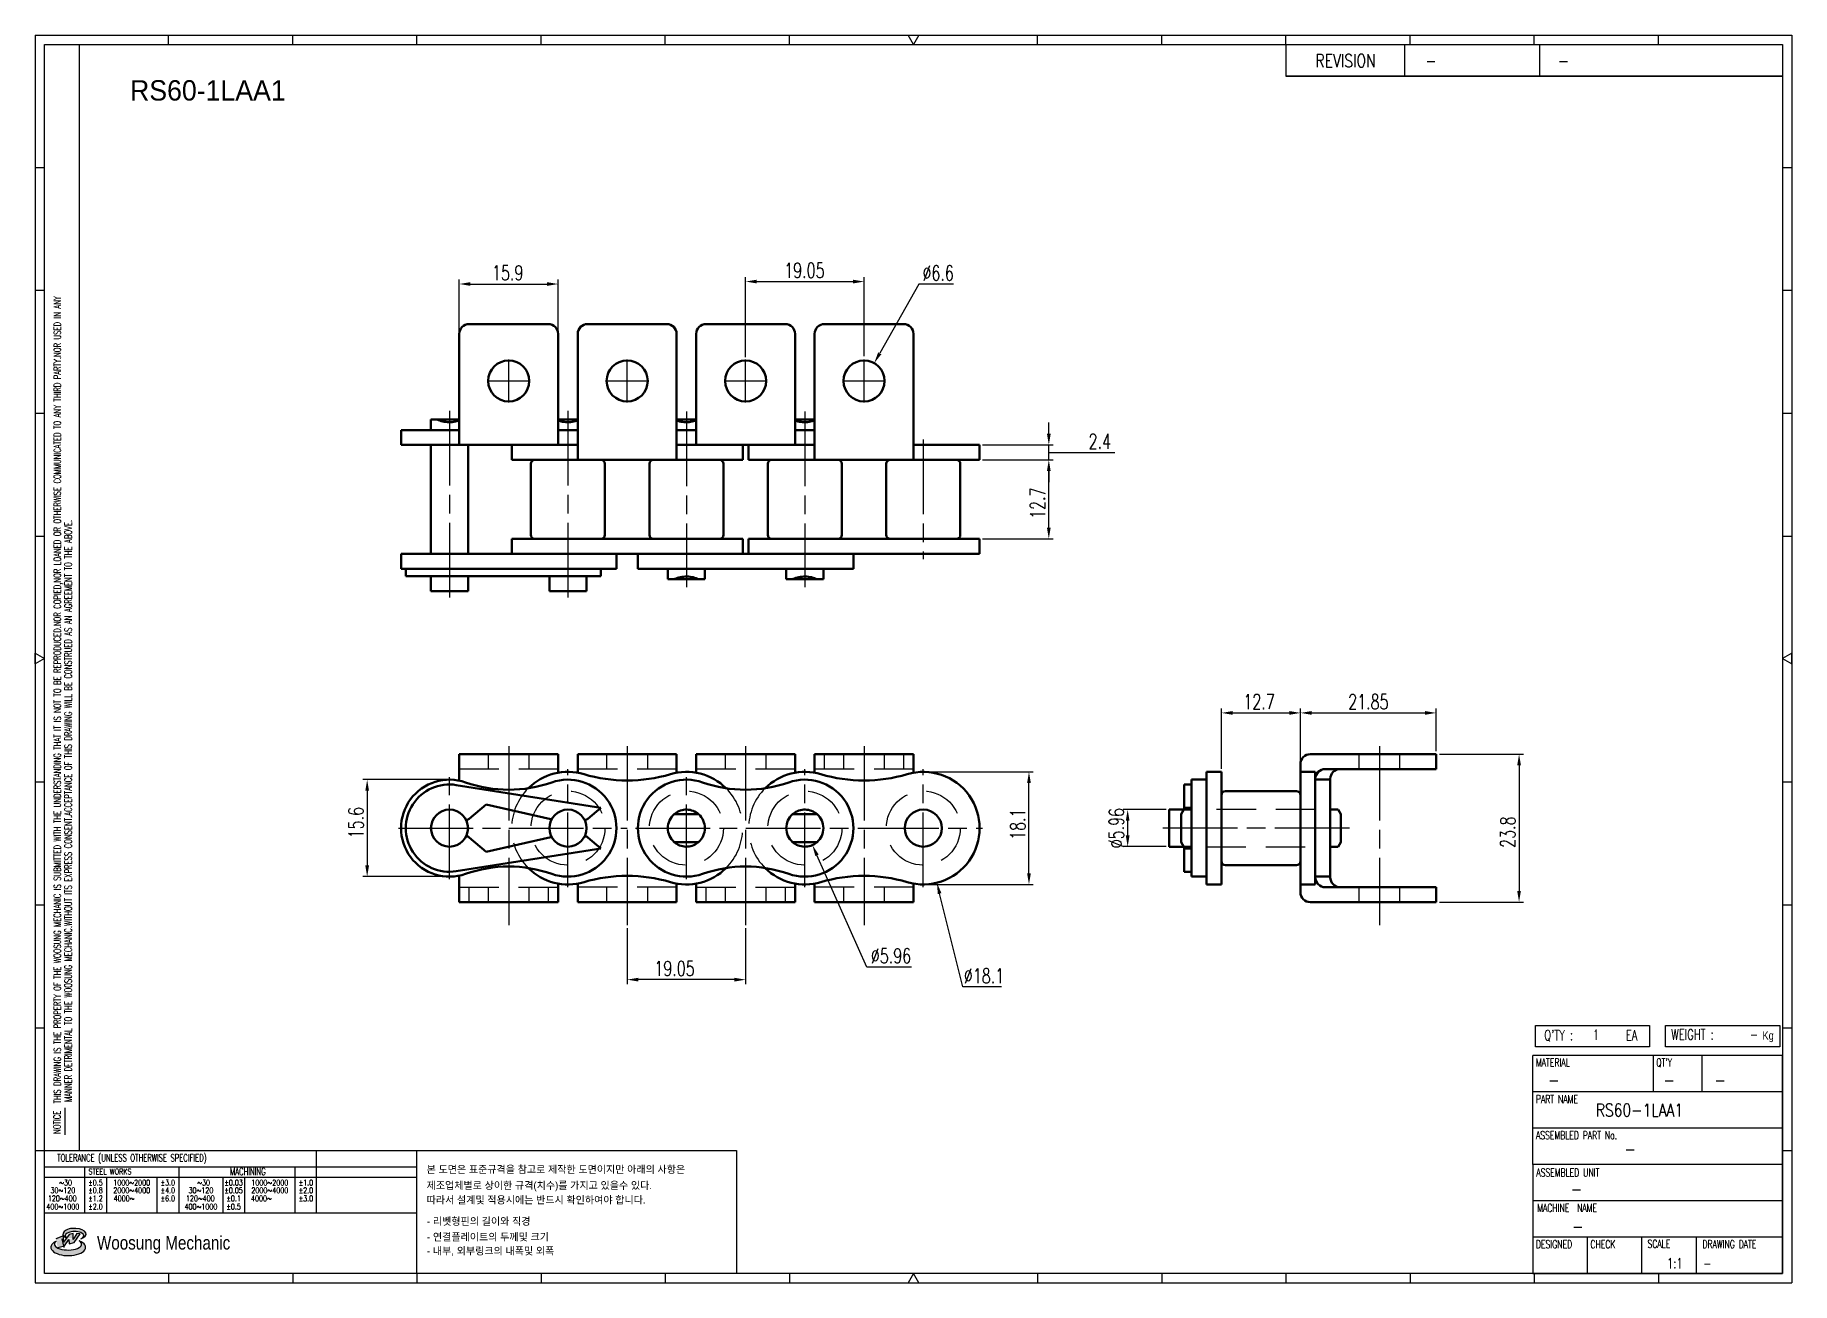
# Model space of a CAD drawing. Header units: millimetres. Extents: x 1499 to 1782, y 1925 to 2125.
import ezdxf
from ezdxf.enums import TextEntityAlignment as Align

# ---------------------------------------------------------------- set-up
doc = ezdxf.new("R2010")
doc.units = ezdxf.units.MM
doc.linetypes.add('AM_ISO08W050', pattern=[18, 12, -1.5, 3, -1.5])
doc.linetypes.add('HIDDEN', pattern=[9.525, 6.35, -3.175])
doc.layers.add('AM_0', color=7, linetype='Continuous', lineweight=50)
doc.layers.add('CL1', color=4, linetype='AM_ISO08W050', lineweight=25)
for name, color, linetype in [('HID-02', 1, 'HIDDEN'), ('S-DIM', 7, 'Continuous'), ('TITLE', 7, 'Continuous'), ('도면레이아웃', 7, 'Continuous')]:
    doc.layers.add(name, color=color, linetype=linetype)
doc.styles.add('HAN', font='ROMANS.shx', dxfattribs={"width": 0.7, "bigfont": 'whgtxt.shx'})
doc.styles.add('HKD_ST2', font='romans.shx', dxfattribs={"width": 0.7, "height": 4, "bigfont": '@extfont2.shx'})
doc.styles.add('HSG', font='SIMPLEX.shx', dxfattribs={"width": 0.7, "bigfont": 'HSG.shx'})
doc.styles.add('MtXpl_', font='Gulim.ttf')
doc.styles.add('SLDTEXTSTYLE4', font='arial.ttf', dxfattribs={"width": 0.8})
doc.styles.get("Standard").update_dxf_attribs({"font": 'arial.ttf'})
doc.dimstyles.new('APP1.0', dxfattribs={"dimtxt": 2.4, "dimasz": 1.8, "dimexe": 0.7, "dimexo": 0.5, "dimgap": 0.6, "dimtad": 1, "dimtoh": 1, "dimrnd": 0.01, "dimzin": 9, "dimdsep": 46, "dimtxsty": 'HSG', "dimcen": 0, "dimclrd": 1, "dimclre": 1, "dimclrt": 256, "dimazin": 2, "dimtp": 1, "dimtm": 1, "dimtfac": 0.5, "dimtofl": 0, "dimtmove": 0, "dimatfit": 3, "dimfxl": 0, "dimtvp": 1, "dimtolj": 2, "dimlwd": -1, "dimlwe": -1, "dimarcsym": 0})

# ---------------------------------------------------------------- blocks, each defined once
blk = doc.blocks.new('REFGZDFG')
at = {"layer": '도면레이아웃'}
h = blk.add_hatch(color=10, dxfattribs=at)
h.paths.add_polyline_path([(-2.958, 54.547), (-2.947, 54.321), (-2.705, 54.394), (-2.41, 54.81), (-2.567, 54.836), (-2.76, 54.536), (-2.746, 54.828), (-2.954, 54.792), (-3.228, 54.401), (-3.224, 54.712), (-3.603, 54.58), (-3.509, 54.142), (-3.18, 54.233)])
edge = h.paths.add_edge_path()
edge.add_ellipse((-2.688, 54.809), major_axis=(-0.568, 0), ratio=0.487785, start_angle=122.36065, end_angle=403.39574)
edge.add_line((-3.1, 54.619), (-3.092, 54.637))
edge.add_ellipse((-2.685, 54.726), major_axis=(-0.454, 0), ratio=0.444396, start_angle=131.58977, end_angle=386.19408, ccw=False)
edge = h.paths.add_edge_path()
edge.add_ellipse((-2.992, 54.158), major_axis=(-0.851, 0), ratio=0.480113, start_angle=314.67633, end_angle=590.85213)
edge.add_ellipse((-3.004, 54.312), major_axis=(-0.666, 0), ratio=0.43311, start_angle=331.7024, end_angle=574.42495, ccw=False)
at = {"color": 140}
for p, q in [((-4.614, 113.51), (81.404, 113.51)), ((-4.614, 113.51), (-4.614, 52.416)), ((56.632, 113.054), (56.632, 111.501)), ((62.43, 113.054), (62.43, 111.501)), ((69.046, 113.054), (69.046, 111.501)), ((81.404, 113.51), (81.404, 52.416)), ((80.948, 111.501), (56.632, 111.501)), ((56.632, 111.501), (80.948, 111.501)), ((80.948, 111.501), (80.948, 100.888)), ((68.846, 63.974), (68.846, 65.02)), ((68.846, 65.02), (74.432, 65.02)), ((74.432, 65.02), (74.432, 63.974)), ((75.222, 63.974), (75.222, 65.02)), ((75.222, 65.02), (80.808, 65.02)), ((80.808, 65.02), (80.808, 63.974)), ((74.432, 63.974), (68.846, 63.974)), ((80.808, 63.974), (75.222, 63.974)), ((68.724, 58.21), (68.724, 63.547)), ((80.948, 63.547), (68.724, 63.547)), ((74.618, 63.547), (74.618, 61.768)), ((76.99, 63.547), (76.99, 61.768)), ((80.948, 58.21), (80.948, 63.547)), ((80.948, 61.768), (68.724, 61.768)), ((80.948, 59.989), (68.724, 59.989)), ((68.724, 58.21), (68.724, 52.872)), ((80.948, 58.21), (68.724, 58.21)), ((80.948, 52.872), (80.948, 58.21)), ((80.948, 56.43), (68.724, 56.43)), ((80.948, 54.651), (68.724, 54.651)), ((71.393, 52.872), (71.393, 54.651)), ((74.062, 52.872), (74.062, 54.651)), ((76.731, 52.872), (76.731, 54.651)), ((68.724, 52.872), (80.948, 52.872)), ((-4.614, 52.416), (81.404, 52.416))]:
    blk.add_line(p, q, dxfattribs=at)
at = {"color": 2}
for p, q in [((-2.45, 58.89), (-2.45, 113.054)), ((-4.158, 58.89), (14.079, 58.89)), ((9.14, 58.89), (9.14, 55.84)), ((14.079, 52.872), (14.079, 58.89)), ((-4.158, 58.099), (14.079, 58.099)), ((-2.192, 58.099), (-2.192, 55.84)), ((2.422, 58.113), (2.422, 55.84)), ((8.11, 58.099), (8.11, 55.84)), ((-4.158, 57.59), (14.079, 57.59)), ((-1.119, 57.59), (-1.119, 55.84)), ((1.349, 57.59), (1.349, 55.84)), ((4.569, 57.59), (4.569, 55.84)), ((5.642, 57.604), (5.642, 55.84)), ((-4.158, 55.84), (14.079, 55.84))]:
    blk.add_line(p, q, dxfattribs=at)
for p, q in [((14.079, 113.054), (14.079, 113.51)), ((20.158, 113.054), (20.158, 113.51)), ((26.237, 113.054), (26.237, 113.51)), ((32.316, 113.054), (32.316, 113.51)), ((44.474, 113.054), (44.474, 113.51)), ((50.553, 113.054), (50.553, 113.51)), ((56.632, 113.054), (56.632, 113.51)), ((62.711, 113.054), (62.711, 113.51)), ((68.79, 113.054), (68.79, 113.51)), ((74.869, 113.054), (74.869, 113.51)), ((-4.614, 107.036), (-4.158, 107.036)), ((80.948, 107.036), (81.404, 107.036)), ((-4.614, 101.018), (-4.158, 101.018)), ((80.948, 101.018), (81.404, 101.018)), ((-4.614, 95), (-4.158, 95)), ((80.948, 95), (81.404, 95)), ((-4.614, 88.981), (-4.158, 88.981)), ((80.948, 88.981), (81.404, 88.981)), ((-4.614, 76.945), (-4.158, 76.945)), ((80.948, 76.945), (81.404, 76.945)), ((-4.614, 70.927), (-4.158, 70.927)), ((80.948, 70.927), (81.404, 70.927)), ((-4.614, 64.908), (-4.158, 64.908)), ((80.948, 64.908), (81.404, 64.908)), ((-3.136, 59.666), (-3.136, 60.983)), ((-4.614, 58.89), (-4.158, 58.89)), ((80.948, 58.89), (81.404, 58.89)), ((1.921, 52.872), (1.921, 52.416)), ((8, 52.872), (8, 52.416)), ((14.079, 52.872), (14.079, 52.416)), ((20.158, 52.872), (20.158, 52.416)), ((26.237, 52.872), (26.237, 52.416)), ((32.316, 52.872), (32.316, 52.416)), ((62.711, 52.872), (62.711, 52.416)), ((68.79, 52.872), (68.79, 52.416)), ((74.869, 52.872), (74.869, 52.416))]:
    blk.add_line(p, q)
at = {"color": 140}
for points in [[(-4.158, 113.054), (80.948, 113.054), (80.948, 52.872), (-4.158, 52.872)], [(14.079, 58.89), (29.726, 58.89), (29.726, 52.872), (14.079, 52.872)]]:
    blk.add_lwpolyline(points, close=True, dxfattribs=at)
for points in [[(38.395, 113.054), (38.132, 113.51), (38.658, 113.51)], [(-4.158, 82.989), (-4.614, 82.726), (-4.614, 83.252)], [(80.948, 82.989), (81.404, 82.726), (81.404, 83.252)], [(38.395, 52.872), (38.132, 52.416), (38.658, 52.416)]]:
    blk.add_lwpolyline(points, close=True)
at = {"layer": '도면레이아웃'}
for p, q in [((-3.224, 54.712), (-3.603, 54.58)), ((-3.509, 54.142), (-3.18, 54.233)), ((-3.3, 54.58), (-3.207, 54.142)), ((-3.3, 54.58), (-3.3, 54.58)), ((-2.954, 54.792), (-3.228, 54.401)), ((-3.228, 54.401), (-3.224, 54.712)), ((-3.18, 54.233), (-2.958, 54.547)), ((-3.092, 54.637), (-3.1, 54.619)), ((-2.958, 54.547), (-2.947, 54.321)), ((-2.746, 54.828), (-2.954, 54.792)), ((-2.947, 54.321), (-2.705, 54.394)), ((-2.567, 54.836), (-2.76, 54.536)), ((-2.76, 54.536), (-2.746, 54.828)), ((-2.705, 54.394), (-2.41, 54.81)), ((-2.41, 54.81), (-2.567, 54.836))]:
    blk.add_line(p, q, dxfattribs=at)
for centre, major_axis, ratio, start_param, end_param in [((-2.688, 54.809), (-0.568, 0), 0.487785, 2.135596, 7.040584), ((-2.992, 54.158), (-0.851, 0), 0.480113, 5.492138, 10.312315), ((-3.004, 54.312), (-0.666, 0), 0.43311, 5.789299, 10.025607), ((-2.685, 54.726), (-0.454, 0), 0.444396, 2.296675, 6.740358)]:
    blk.add_ellipse(centre, major_axis=major_axis, ratio=ratio, start_param=start_param, end_param=end_param, dxfattribs=at)
for s, height, style, width, p in [('REVISION', 0.6231, 'HAN', 0.8, (58.077, 111.949)), ('-', 0.623, 'HAN', 0.8, (63.455, 111.949)), ('-', 0.623, 'HAN', 0.8, (69.94, 111.949)), ("Q'TY : ", 0.5094, 'HKD_ST2', 0.7, (69.284, 64.287)), ('1', 0.509, 'HKD_ST2', 0.7, (71.66, 64.311)), ('EA', 0.5094, 'HKD_ST2', 0.7, (73.277, 64.287)), ('WEIGHT : ', 0.5094, 'HKD_ST2', 0.7, (75.501, 64.323)), ('-', 0.623, 'HAN', 0.8, (69.468, 62.037)), ('-', 0.623, 'HAN', 0.8, (75.114, 62.037)), ('-', 0.623, 'HAN', 0.8, (77.618, 62.037)), ('-', 0.623, 'HAN', 0.8, (73.209, 58.664)), ('-', 0.623, 'HAN', 0.8, (70.583, 56.706)), ('-', 0.623, 'HAN', 0.8, (70.645, 54.872)), ('1:1', 0.5094, 'HKD_ST2', 0.7, (75.295, 53.121)), ('-', 0.509, 'HKD_ST2', 0.7, (77.07, 53.109))]:
    blk.add_text(s, height=height, dxfattribs=dict(style=style, width=width)).set_placement(p)
at = {"color": 6, "style": 'HKD_ST2', "width": 0.7}
for s, p in [(' THIS DRAWING IS THE PROPERTY OF THE WOOSUNG MECHANIC IS SUBMITTED WITH THE UNDERSTANDING THAT IT IS NOT TO BE REPRODUCED.NOR COPIED,NOR LOANED OR OTHERWISE COMMUNICATED TO ANY THIRD PARTY.NOR USED IN ANY', (-3.355, 61.029)), ('MANNER DETRIMENTAL TO THE WOOSUNG MECHANIC.WITHOUT ITS EXPRESS CONSENT.ACCEPTANCE OF THIS DRAWING WILL BE CONSTRUED AS AN AGREEMENT TO THE ABOVE.', (-2.82, 61.276))]:
    blk.add_text(s, height=0.350152, rotation=90, dxfattribs=at).set_placement(p)
at = {"style": 'HKD_ST2', "width": 0.7}
blk.add_text('-', height=0.509, dxfattribs=at).set_placement((79.754, 64.323), align=Align.RIGHT)
at = {"color": 254, "style": 'HKD_ST2', "width": 0.7}
for s, height, p in [('MATERIAL', 0.3918, (68.873, 63.399)), ("QT'Y", 0.3918, (74.766, 63.399)), ('PART NAME', 0.3918, (68.873, 61.608)), ('ASSEMBLED PART No.', 0.39184, (68.873, 59.84)), ('ASSEMBLED UNIT', 0.39184, (68.89, 58.014)), ('MACHINE  NAME', 0.39184, (68.935, 56.282)), ('DESIGNED', 0.3918, (68.873, 54.503)), ('CHECK', 0.3918, (71.541, 54.503)), ('SCALE', 0.3918, (74.337, 54.521)), ('DRAWING DATE', 0.39184, (77.026, 54.509))]:
    blk.add_text(s, height=height, dxfattribs=at).set_placement(p, align=Align.TOP_LEFT)
at = {"style": 'HKD_ST2', "width": 0.7}
blk.add_text('NOTICE', height=0.3502, rotation=90, dxfattribs=at).set_placement((-3.367, 59.71))
blk.add_text('TOLERANCE (UNLESS OTHERWISE SPECIFIED)', height=0.35015, dxfattribs=at).set_placement((0.126, 58.538), align=Align.MIDDLE_CENTER)
at = {"color": 4, "style": 'HKD_ST2', "width": 0.7}
for s, height, p in [('STEEL WORKS', 0.28012, (-0.948, 57.865)), ('MACHINING', 0.3502, (5.803, 57.867)), ('%%P0.5', 0.2801, (-1.656, 57.322)), ('%%P0.8', 0.2801, (-1.656, 56.945)), ('%%P3.0', 0.2801, (1.886, 57.322)), ('%%P4.0', 0.2801, (1.886, 56.945)), ('%%P0.03', 0.2801, (5.105, 57.322)), ('%%P0.05', 0.2801, (5.105, 56.945)), ('%%P1.0', 0.2801, (8.647, 57.322)), ('%%P2.0', 0.2801, (8.647, 56.945)), ('%%P1.2', 0.2801, (-1.656, 56.551)), ('%%P2.0', 0.2801, (-1.656, 56.149)), ('%%P6.0', 0.2801, (1.886, 56.551)), ('%%P0.1', 0.2801, (5.105, 56.551)), ('%%P0.5', 0.2801, (5.105, 56.149)), ('%%P3.0', 0.2801, (8.647, 56.551))]:
    blk.add_text(s, height=height, dxfattribs=at).set_placement(p, align=Align.MIDDLE)
at = {"color": 140, "style": 'MtXpl_'}
for s, p in [('본 도면은 표준규격을 참고로 제작한 도면이지만 아래의 사항은', (14.554, 57.794)), ('제조업체별로 상이한 규격(치수)를 가지고 있을수 있다.', (14.554, 57.01)), ('따라서 설계및 적용시에는 반드시 확인하여야 합니다.', (14.554, 56.297)), ('- 리벳형핀의 길이와 직경', (14.574, 55.252)), ('- 연결플레이트의 두께및 크기', (14.574, 54.485)), ('- 내부, 외부링크의 내폭및 외폭', (14.574, 53.798))]:
    blk.add_text(s, height=0.36, dxfattribs=at).set_placement(p)
at = {"color": 4, "style": 'HKD_ST2', "width": 0.7}
for s, height, p in [('30%%126120', 0.2801, (-3.259, 56.945)), ('%%12630', 0.2801, (-3.124, 57.322)), ('2000%%1264000', 0.28012, (0.115, 56.945)), ('1000%%1262000', 0.28012, (0.115, 57.322)), ('30%%126120', 0.2801, (3.502, 56.945)), ('%%12630', 0.2801, (3.637, 57.322)), ('2000%%1264000', 0.28012, (6.876, 56.945)), ('1000%%1262000', 0.28012, (6.876, 57.322)), ('400%%1261000', 0.28012, (-3.259, 56.149)), ('120%%126400', 0.28012, (-3.287, 56.551)), ('4000%%126', 0.2801, (-0.256, 56.551)), ('400%%1261000', 0.28012, (3.502, 56.149)), ('120%%126400', 0.28012, (3.474, 56.551)), ('4000%%126', 0.2801, (6.462, 56.551))]:
    blk.add_text(s, height=height, dxfattribs=at).set_placement(p, align=Align.MIDDLE_CENTER)
at = {"color": 1, "style": 'SLDTEXTSTYLE4', "width": 0.8}
blk.add_text('Woosung Mechanic', height=0.66493, dxfattribs=at).set_placement((-1.585, 54.047))
at = {"layer": 'TITLE', "width": 0.8}
blk.add_text('Kg', height=0.4067, dxfattribs=at).set_placement((79.963, 64.323))
blk = doc.blocks.new('*D5')
at = {"layer": 'Defpoints', "color": 0, "transparency": 16777216}
for p in [(1632.41, 2085.79), (1613.36, 2073.11), (1632.41, 2073.28)]:
    blk.add_point(p, dxfattribs=at)
at = {"layer": 'S-DIM', "color": 1, "transparency": 16777216}
for p, q in [((1613.36, 2073.61), (1613.36, 2086.49)), ((1615.16, 2085.79), (1630.61, 2085.79)), ((1632.41, 2073.78), (1632.41, 2086.49))]:
    blk.add_line(p, q, dxfattribs=at)
for points in [[(1615.16, 2086.09), (1615.16, 2085.49), (1613.36, 2085.79)], [(1630.61, 2086.09), (1630.61, 2085.49), (1632.41, 2085.79)]]:
    blk.add_solid(points, dxfattribs=at)
at = {"layer": 'S-DIM', "transparency": 16777216, "insert": (1622.81, 2087.59), "char_height": 2.4, "attachment_point": 5, "style": 'HSG'}
blk.add_mtext('\\A2;19.05', dxfattribs=at)
blk = doc.blocks.new('*D6')
at = {"layer": 'Defpoints', "color": 0, "transparency": 16777216}
for p in [(1634.04, 2072.68), (1630.78, 2066.94)]:
    blk.add_point(p, dxfattribs=at)
at = {"layer": 'S-DIM', "color": 1, "transparency": 16777216}
for p, q in [((1641.24, 2085.36), (1634.93, 2074.25)), ((1646.8, 2085.36), (1641.24, 2085.36))]:
    blk.add_line(p, q, dxfattribs=at)
blk.add_solid([(1634.67, 2074.4), (1635.19, 2074.1), (1634.04, 2072.68)], dxfattribs=at)
at = {"layer": 'S-DIM', "transparency": 16777216, "insert": (1644.32, 2087.16), "char_height": 2.4, "attachment_point": 5, "style": 'HSG'}
blk.add_mtext('\\A2;∅6.6', dxfattribs=at)
blk = doc.blocks.new('*D7')
at = {"layer": 'Defpoints', "color": 0, "transparency": 16777216}
for p in [(1650.98, 2057.11), (1662.12, 2057.11), (1650.98, 2044.41)]:
    blk.add_point(p, dxfattribs=at)
at = {"layer": 'S-DIM', "color": 1, "transparency": 16777216}
for p, q in [((1651.48, 2057.11), (1662.82, 2057.11)), ((1662.12, 2046.21), (1662.12, 2055.31)), ((1651.48, 2044.41), (1662.82, 2044.41))]:
    blk.add_line(p, q, dxfattribs=at)
for points in [[(1661.82, 2055.31), (1662.42, 2055.31), (1662.12, 2057.11)], [(1661.82, 2046.21), (1662.42, 2046.21), (1662.12, 2044.41)]]:
    blk.add_solid(points, dxfattribs=at)
at = {"layer": 'S-DIM', "transparency": 16777216, "insert": (1660.32, 2050.14), "char_height": 2.4, "attachment_point": 5, "rotation": 90, "style": 'HSG'}
blk.add_mtext('\\A2;12.7', dxfattribs=at)
blk = doc.blocks.new('*D8')
at = {"layer": 'Defpoints', "color": 0, "transparency": 16777216}
for p in [(1650.98, 2059.51), (1650.98, 2057.11), (1662.12, 2059.51)]:
    blk.add_point(p, dxfattribs=at)
at = {"layer": 'S-DIM', "color": 1, "transparency": 16777216}
for p, q in [((1662.12, 2061.31), (1662.12, 2063.11)), ((1651.48, 2059.51), (1662.82, 2059.51)), ((1651.48, 2057.11), (1662.82, 2057.11)), ((1662.12, 2057.11), (1662.12, 2059.51)), ((1662.12, 2058.31), (1667.92, 2058.31)), ((1667.92, 2058.31), (1672.72, 2058.31)), ((1662.12, 2055.31), (1662.12, 2053.51))]:
    blk.add_line(p, q, dxfattribs=at)
for points in [[(1661.82, 2061.31), (1662.42, 2061.31), (1662.12, 2059.51)], [(1661.82, 2055.31), (1662.42, 2055.31), (1662.12, 2057.11)]]:
    blk.add_solid(points, dxfattribs=at)
at = {"layer": 'S-DIM', "transparency": 16777216, "insert": (1670.32, 2060.11), "char_height": 2.4, "attachment_point": 5, "style": 'HSG'}
blk.add_mtext('\\A2;2.4', dxfattribs=at)
blk = doc.blocks.new('*D9')
at = {"layer": 'Defpoints', "color": 0, "transparency": 16777216}
for p in [(1641.93, 2006.94), (1658.93, 2006.94), (1641.93, 1988.84)]:
    blk.add_point(p, dxfattribs=at)
at = {"layer": 'S-DIM', "color": 1, "transparency": 16777216}
for p, q in [((1642.43, 2006.94), (1659.63, 2006.94)), ((1658.93, 1990.64), (1658.93, 2005.14)), ((1642.43, 1988.84), (1659.63, 1988.84))]:
    blk.add_line(p, q, dxfattribs=at)
for points in [[(1658.63, 2005.14), (1659.23, 2005.14), (1658.93, 2006.94)], [(1658.63, 1990.64), (1659.23, 1990.64), (1658.93, 1988.84)]]:
    blk.add_solid(points, dxfattribs=at)
at = {"layer": 'S-DIM', "transparency": 16777216, "insert": (1657.13, 1998.53), "char_height": 2.4, "attachment_point": 5, "rotation": 90, "style": 'HSG'}
blk.add_mtext('\\A2;18.1', dxfattribs=at)
blk = doc.blocks.new('*D10')
at = {"layer": 'Defpoints', "color": 0, "transparency": 16777216}
for p in [(1639.74, 2006.67), (1644.12, 1989.1)]:
    blk.add_point(p, dxfattribs=at)
at = {"layer": 'S-DIM', "color": 1, "transparency": 16777216}
for p, q in [((1648.3, 1972.34), (1644.56, 1987.36)), ((1654.5, 1972.34), (1648.3, 1972.34))]:
    blk.add_line(p, q, dxfattribs=at)
blk.add_solid([(1644.85, 1987.43), (1644.27, 1987.29), (1644.12, 1989.1)], dxfattribs=at)
at = {"layer": 'S-DIM', "transparency": 16777216, "insert": (1651.7, 1974.14), "char_height": 2.4, "attachment_point": 5, "style": 'HSG'}
blk.add_mtext('\\A2;∅18.1', dxfattribs=at)
blk = doc.blocks.new('*D11')
at = {"layer": 'Defpoints', "color": 0, "transparency": 16777216}
for p in [(1621.67, 2000.61), (1624.1, 1995.17)]:
    blk.add_point(p, dxfattribs=at)
at = {"layer": 'S-DIM', "color": 1, "transparency": 16777216}
for p, q in [((1632.86, 1975.55), (1624.83, 1993.52)), ((1640.02, 1975.55), (1632.86, 1975.55))]:
    blk.add_line(p, q, dxfattribs=at)
blk.add_arc((1622.88, 1997.89), 2.98, 280.6201, 301.7962, dxfattribs=at)
blk.add_solid([(1625.11, 1993.64), (1624.56, 1993.4), (1624.1, 1995.17)], dxfattribs=at)
at = {"layer": 'S-DIM', "transparency": 16777216, "insert": (1636.74, 1977.35), "char_height": 2.4, "attachment_point": 5, "style": 'HSG'}
blk.add_mtext('\\A2;∅5.96', dxfattribs=at)
blk = doc.blocks.new('*D12')
at = {"layer": 'Defpoints', "color": 0, "transparency": 16777216}
for p in [(1594.31, 1982.28), (1613.36, 1982.28), (1594.31, 1973.52)]:
    blk.add_point(p, dxfattribs=at)
at = {"layer": 'S-DIM', "color": 1, "transparency": 16777216}
for p, q in [((1594.31, 1981.78), (1594.31, 1972.82)), ((1613.36, 1981.78), (1613.36, 1972.82)), ((1611.56, 1973.52), (1596.11, 1973.52))]:
    blk.add_line(p, q, dxfattribs=at)
for points in [[(1596.11, 1973.82), (1596.11, 1973.22), (1594.31, 1973.52)], [(1611.56, 1973.82), (1611.56, 1973.22), (1613.36, 1973.52)]]:
    blk.add_solid(points, dxfattribs=at)
at = {"layer": 'S-DIM', "transparency": 16777216, "insert": (1601.92, 1975.32), "char_height": 2.4, "attachment_point": 5, "style": 'HSG'}
blk.add_mtext('\\A2;19.05', dxfattribs=at)
blk = doc.blocks.new('*D13')
at = {"layer": 'Defpoints', "color": 0, "transparency": 16777216}
for p in [(1583.21, 2085.4), (1567.31, 2077.37), (1583.21, 2077.37)]:
    blk.add_point(p, dxfattribs=at)
at = {"layer": 'S-DIM', "color": 1, "transparency": 16777216}
for p, q in [((1567.31, 2077.87), (1567.31, 2086.1)), ((1569.11, 2085.4), (1581.41, 2085.4)), ((1583.21, 2077.87), (1583.21, 2086.1))]:
    blk.add_line(p, q, dxfattribs=at)
for points in [[(1569.11, 2085.7), (1569.11, 2085.1), (1567.31, 2085.4)], [(1581.41, 2085.7), (1581.41, 2085.1), (1583.21, 2085.4)]]:
    blk.add_solid(points, dxfattribs=at)
at = {"layer": 'S-DIM', "transparency": 16777216, "insert": (1575.1, 2087.2), "char_height": 2.4, "attachment_point": 5, "style": 'HSG'}
blk.add_mtext('\\A2;15.9', dxfattribs=at)
blk = doc.blocks.new('*D14')
at = {"layer": 'Defpoints', "color": 0, "transparency": 16777216}
for p in [(1565.73, 2005.69), (1552.49, 1990.09), (1565.73, 1990.09)]:
    blk.add_point(p, dxfattribs=at)
at = {"layer": 'S-DIM', "color": 1, "transparency": 16777216}
for p, q in [((1565.23, 2005.69), (1551.79, 2005.69)), ((1552.49, 2003.89), (1552.49, 1991.89)), ((1565.23, 1990.09), (1551.79, 1990.09))]:
    blk.add_line(p, q, dxfattribs=at)
for points in [[(1552.19, 2003.89), (1552.79, 2003.89), (1552.49, 2005.69)], [(1552.19, 1991.89), (1552.79, 1991.89), (1552.49, 1990.09)]]:
    blk.add_solid(points, dxfattribs=at)
at = {"layer": 'S-DIM', "transparency": 16777216, "insert": (1550.69, 1998.78), "char_height": 2.4, "attachment_point": 5, "rotation": 90, "style": 'HSG'}
blk.add_mtext('\\A2;15.6', dxfattribs=at)
blk = doc.blocks.new('*D15')
at = {"layer": 'Defpoints', "color": 0, "transparency": 16777216}
for p in [(1681.48, 2000.87), (1674.8, 1994.91), (1681.48, 1994.91)]:
    blk.add_point(p, dxfattribs=at)
at = {"layer": 'S-DIM', "color": 1, "transparency": 16777216}
for p, q in [((1680.98, 2000.87), (1674.1, 2000.87)), ((1674.8, 1999.07), (1674.8, 1996.71)), ((1680.98, 1994.91), (1674.1, 1994.91))]:
    blk.add_line(p, q, dxfattribs=at)
for points in [[(1674.5, 1999.07), (1675.1, 1999.07), (1674.8, 2000.87)], [(1674.5, 1996.71), (1675.1, 1996.71), (1674.8, 1994.91)]]:
    blk.add_solid(points, dxfattribs=at)
at = {"layer": 'S-DIM', "transparency": 16777216, "insert": (1673, 1997.89), "char_height": 2.4, "attachment_point": 5, "rotation": 90, "style": 'HSG'}
blk.add_mtext('\\A2;%%c5.96', dxfattribs=at)
blk = doc.blocks.new('*D16')
at = {"layer": 'Defpoints', "color": 0, "transparency": 16777216}
for p in [(1702.58, 2016.42), (1689.88, 2006.94), (1702.58, 2008.2)]:
    blk.add_point(p, dxfattribs=at)
at = {"layer": 'S-DIM', "color": 1, "transparency": 16777216}
for p, q in [((1689.88, 2007.44), (1689.88, 2017.12)), ((1691.68, 2016.42), (1700.78, 2016.42)), ((1702.58, 2008.7), (1702.58, 2017.12))]:
    blk.add_line(p, q, dxfattribs=at)
for points in [[(1691.68, 2016.72), (1691.68, 2016.12), (1689.88, 2016.42)], [(1700.78, 2016.72), (1700.78, 2016.12), (1702.58, 2016.42)]]:
    blk.add_solid(points, dxfattribs=at)
at = {"layer": 'S-DIM', "transparency": 16777216, "insert": (1695.93, 2018.22), "char_height": 2.4, "attachment_point": 5, "style": 'HSG'}
blk.add_mtext('\\A2;12.7', dxfattribs=at)
blk = doc.blocks.new('*D17')
at = {"layer": 'Defpoints', "color": 0, "transparency": 16777216}
for p in [(1724.43, 2016.42), (1724.43, 2009.79), (1702.58, 2008.2)]:
    blk.add_point(p, dxfattribs=at)
at = {"layer": 'S-DIM', "color": 1, "transparency": 16777216}
for p, q in [((1702.58, 2008.7), (1702.58, 2017.12)), ((1704.38, 2016.42), (1722.63, 2016.42)), ((1724.43, 2010.29), (1724.43, 2017.12))]:
    blk.add_line(p, q, dxfattribs=at)
for points in [[(1704.38, 2016.72), (1704.38, 2016.12), (1702.58, 2016.42)], [(1722.63, 2016.72), (1722.63, 2016.12), (1724.43, 2016.42)]]:
    blk.add_solid(points, dxfattribs=at)
at = {"layer": 'S-DIM', "transparency": 16777216, "insert": (1713.51, 2018.22), "char_height": 2.4, "attachment_point": 5, "style": 'HSG'}
blk.add_mtext('\\A2;21.85', dxfattribs=at)
blk = doc.blocks.new('*D18')
at = {"layer": 'Defpoints', "color": 0, "transparency": 16777216}
for p in [(1724.43, 2009.79), (1724.43, 1985.99), (1737.75, 1985.99)]:
    blk.add_point(p, dxfattribs=at)
at = {"layer": 'S-DIM', "color": 1, "transparency": 16777216}
for p, q in [((1724.93, 2009.79), (1738.45, 2009.79)), ((1737.75, 2007.99), (1737.75, 1987.79)), ((1724.93, 1985.99), (1738.45, 1985.99))]:
    blk.add_line(p, q, dxfattribs=at)
for points in [[(1737.45, 2007.99), (1738.05, 2007.99), (1737.75, 2009.79)], [(1737.45, 1987.79), (1738.05, 1987.79), (1737.75, 1985.99)]]:
    blk.add_solid(points, dxfattribs=at)
at = {"layer": 'S-DIM', "transparency": 16777216, "insert": (1735.95, 1997.24), "char_height": 2.4, "attachment_point": 5, "rotation": 90, "style": 'HSG'}
blk.add_mtext('\\A2;23.8', dxfattribs=at)

msp = doc.modelspace()

# ---------------------------------------------------------------- linework, layer by layer
for p, q in [((1520.556, 2123.927), (1520.556, 2125.424)), ((1540.523, 2123.927), (1540.523, 2125.424)), ((1660.325, 1926.253), (1660.325, 1924.756)), ((1680.292, 1926.253), (1680.292, 1924.756)), ((1700.259, 1926.253), (1700.259, 1924.756))]:
    msp.add_line(p, q)
at = {"layer": 'AM_0'}
for p, q in [((1567.308, 2059.514), (1567.308, 2077.374)), ((1581.618, 2078.964), (1568.898, 2078.964)), ((1583.208, 2059.514), (1583.208, 2077.374)), ((1586.358, 2077.374), (1586.358, 2057.114)), ((1600.668, 2078.964), (1587.948, 2078.964)), ((1602.258, 2077.374), (1602.258, 2057.114)), ((1605.408, 2059.514), (1605.408, 2077.374)), ((1619.718, 2078.964), (1606.998, 2078.964)), ((1621.308, 2059.514), (1621.308, 2077.374)), ((1624.458, 2077.374), (1624.458, 2057.114)), ((1638.768, 2078.964), (1626.048, 2078.964)), ((1640.358, 2077.374), (1640.358, 2057.114)), ((1567.308, 2063.614), (1562.753, 2063.614)), ((1562.753, 2063.614), (1562.753, 2061.914)), ((1586.358, 2063.614), (1583.208, 2063.614)), ((1605.408, 2063.614), (1602.258, 2063.614)), ((1624.458, 2063.614), (1621.308, 2063.614)), ((1567.308, 2061.914), (1557.933, 2061.914)), ((1557.933, 2061.914), (1557.933, 2059.514)), ((1586.358, 2061.914), (1583.208, 2061.914)), ((1605.408, 2061.914), (1602.258, 2061.914)), ((1624.458, 2061.914), (1621.308, 2061.914)), ((1583.208, 2059.514), (1557.933, 2059.514)), ((1562.753, 2059.514), (1562.753, 2042.014)), ((1568.713, 2042.014), (1568.713, 2059.514)), ((1575.733, 2059.514), (1575.733, 2057.114)), ((1612.883, 2057.114), (1575.733, 2057.114)), ((1586.358, 2059.514), (1583.208, 2059.514)), ((1605.408, 2059.514), (1602.258, 2059.514)), ((1621.308, 2059.514), (1605.408, 2059.514)), ((1612.883, 2057.114), (1612.883, 2059.514)), ((1613.833, 2059.514), (1613.833, 2057.114)), ((1650.983, 2057.114), (1613.833, 2057.114)), ((1624.458, 2059.514), (1621.308, 2059.514)), ((1650.983, 2059.514), (1640.358, 2059.514)), ((1650.983, 2057.114), (1650.983, 2059.514)), ((1578.828, 2056.479), (1578.828, 2045.049)), ((1590.738, 2045.049), (1590.738, 2056.479)), ((1597.878, 2056.479), (1597.878, 2045.049)), ((1609.788, 2045.049), (1609.788, 2056.479)), ((1616.928, 2056.479), (1616.928, 2045.049)), ((1628.838, 2045.049), (1628.838, 2056.479)), ((1635.978, 2056.479), (1635.978, 2045.049)), ((1647.888, 2045.049), (1647.888, 2056.479)), ((1612.883, 2044.414), (1575.733, 2044.414)), ((1575.733, 2044.414), (1575.733, 2042.014)), ((1612.883, 2042.014), (1612.883, 2044.414)), ((1650.983, 2044.414), (1613.833, 2044.414)), ((1613.833, 2044.414), (1613.833, 2042.014)), ((1650.983, 2042.014), (1650.983, 2044.414)), ((1557.933, 2042.014), (1578.395, 2042.014)), ((1557.933, 2042.014), (1557.933, 2039.614)), ((1610.221, 2042.014), (1578.395, 2042.014)), ((1592.583, 2039.614), (1592.583, 2042.014)), ((1596.033, 2042.014), (1596.033, 2039.614)), ((1610.221, 2042.014), (1616.495, 2042.014)), ((1650.983, 2042.014), (1616.495, 2042.014)), ((1630.683, 2039.614), (1630.683, 2042.014)), ((1592.583, 2039.614), (1557.933, 2039.614)), ((1558.713, 2039.614), (1558.713, 2038.414)), ((1590.058, 2038.414), (1558.713, 2038.414)), ((1562.753, 2038.414), (1562.753, 2036.014)), ((1568.713, 2036.014), (1568.713, 2038.414)), ((1581.803, 2038.414), (1581.803, 2036.014)), ((1587.763, 2036.014), (1587.763, 2038.414)), ((1590.058, 2038.414), (1590.058, 2039.614)), ((1630.683, 2039.614), (1596.033, 2039.614)), ((1600.853, 2039.614), (1600.853, 2037.914)), ((1606.813, 2037.914), (1600.853, 2037.914)), ((1606.813, 2037.914), (1606.813, 2039.614)), ((1619.903, 2039.614), (1619.903, 2037.914)), ((1625.863, 2037.914), (1619.903, 2037.914)), ((1625.863, 2037.914), (1625.863, 2039.614)), ((1568.713, 2036.014), (1562.753, 2036.014)), ((1587.763, 2036.014), (1581.803, 2036.014)), ((1567.308, 2005.525), (1567.308, 2009.786)), ((1567.308, 2009.786), (1583.208, 2009.786)), ((1583.208, 2009.786), (1583.208, 2006.798)), ((1586.358, 2009.786), (1586.358, 2006.798)), ((1602.258, 2009.786), (1586.358, 2009.786)), ((1602.258, 2009.786), (1602.258, 2006.798)), ((1605.408, 2009.786), (1605.408, 2006.798)), ((1605.408, 2009.786), (1621.308, 2009.786)), ((1621.308, 2006.798), (1621.308, 2009.786)), ((1624.458, 2009.786), (1624.458, 2006.798)), ((1640.358, 2009.786), (1624.458, 2009.786)), ((1640.358, 2009.786), (1640.358, 2006.798)), ((1724.433, 2009.786), (1704.173, 2009.786)), ((1724.433, 2009.786), (1724.433, 2007.386)), ((1689.883, 2006.936), (1687.483, 2006.936)), ((1687.483, 1988.836), (1687.483, 2006.936)), ((1689.883, 1988.836), (1689.883, 2006.936)), ((1702.583, 2008.196), (1702.583, 1987.576)), ((1704.983, 2006.936), (1702.583, 2006.936)), ((1704.983, 1988.836), (1704.983, 2006.936)), ((1706.573, 2007.386), (1724.433, 2007.386)), ((1590.058, 2001.141), (1566.831, 2004.819)), ((1685.083, 2004.906), (1683.883, 2004.906)), ((1683.883, 2000.866), (1683.883, 2004.906)), ((1687.483, 2005.686), (1685.083, 2005.686)), ((1685.083, 1990.086), (1685.083, 2005.686)), ((1701.948, 2003.841), (1690.518, 2003.841)), ((1707.383, 2005.686), (1704.983, 2005.686)), ((1707.383, 1989.976), (1707.383, 2005.796)), ((1568.915, 1999.384), (1571.643, 2001.674)), ((1571.643, 2001.674), (1582.004, 1999.313)), ((1587.965, 1999.384), (1590.058, 2001.141)), ((1681.483, 1994.906), (1681.483, 2000.866)), ((1683.813, 2000.866), (1681.483, 2000.866)), ((1683.383, 2000.121), (1683.813, 2000.866)), ((1685.083, 2000.866), (1683.813, 2000.866)), ((1683.883, 2001.141), (1685.083, 2001.141)), ((1708.653, 2000.866), (1707.383, 2000.866)), ((1708.653, 2000.866), (1709.083, 2000.121)), ((1605.804, 2000.121), (1601.862, 2000.121)), ((1624.854, 2000.121), (1620.912, 2000.121)), ((1683.383, 1995.651), (1683.383, 2000.121)), ((1709.083, 1995.651), (1709.083, 2000.121)), ((1571.643, 1994.098), (1568.915, 1996.387)), ((1582.004, 1996.459), (1571.643, 1994.098)), ((1590.058, 1994.631), (1587.965, 1996.387)), ((1605.804, 1995.651), (1601.862, 1995.651)), ((1624.854, 1995.651), (1620.912, 1995.651)), ((1681.483, 1994.906), (1683.813, 1994.906)), ((1683.813, 1994.906), (1683.383, 1995.651)), ((1683.813, 1994.906), (1685.083, 1994.906)), ((1683.883, 1990.866), (1683.883, 1994.906)), ((1707.383, 1994.906), (1708.653, 1994.906)), ((1709.083, 1995.651), (1708.653, 1994.906)), ((1566.831, 1990.952), (1590.058, 1994.631)), ((1683.883, 1994.631), (1685.083, 1994.631)), ((1690.518, 1991.931), (1701.948, 1991.931)), ((1567.308, 1985.986), (1567.308, 1990.247)), ((1683.883, 1990.866), (1685.083, 1990.866)), ((1685.083, 1990.086), (1687.483, 1990.086)), ((1704.983, 1990.086), (1707.383, 1990.086)), ((1583.208, 1988.974), (1583.208, 1985.986)), ((1586.358, 1988.974), (1586.358, 1985.986)), ((1602.258, 1988.974), (1602.258, 1985.986)), ((1605.408, 1985.986), (1605.408, 1988.974)), ((1621.308, 1988.974), (1621.308, 1985.986)), ((1624.458, 1988.974), (1624.458, 1985.986)), ((1640.358, 1988.974), (1640.358, 1985.986)), ((1687.483, 1988.836), (1689.883, 1988.836)), ((1702.583, 1988.836), (1704.983, 1988.836)), ((1724.433, 1988.386), (1706.573, 1988.386)), ((1724.433, 1985.986), (1724.433, 1988.386)), ((1583.208, 1985.986), (1567.308, 1985.986)), ((1602.258, 1985.986), (1586.358, 1985.986)), ((1621.308, 1985.986), (1605.408, 1985.986)), ((1640.358, 1985.986), (1624.458, 1985.986)), ((1704.173, 1985.986), (1724.433, 1985.986))]:
    msp.add_line(p, q, dxfattribs=at)
for points in [[(1563.762, 2063.614), (1563.964, 2063.52), (1564.18, 2063.436), (1564.408, 2063.363), (1564.645, 2063.303), (1564.891, 2063.254), (1565.144, 2063.218), (1565.401, 2063.195), (1565.66, 2063.184), (1565.92, 2063.187), (1566.178, 2063.203), (1566.433, 2063.232), (1566.683, 2063.274), (1566.926, 2063.328), (1567.159, 2063.394), (1567.308, 2063.444)], [(1583.208, 2063.444), (1583.435, 2063.37), (1583.671, 2063.308), (1583.917, 2063.258), (1584.168, 2063.221), (1584.425, 2063.196), (1584.684, 2063.185), (1584.944, 2063.186), (1585.203, 2063.201), (1585.458, 2063.229), (1585.709, 2063.269), (1585.952, 2063.322), (1586.187, 2063.386), (1586.358, 2063.444)], [(1602.258, 2063.444), (1602.485, 2063.37), (1602.721, 2063.308), (1602.967, 2063.258), (1603.218, 2063.221), (1603.475, 2063.196), (1603.734, 2063.185), (1603.994, 2063.186), (1604.253, 2063.201), (1604.508, 2063.229), (1604.759, 2063.269), (1605.002, 2063.322), (1605.237, 2063.386), (1605.408, 2063.444)], [(1621.308, 2063.444), (1621.535, 2063.37), (1621.771, 2063.308), (1622.017, 2063.258), (1622.268, 2063.221), (1622.525, 2063.196), (1622.784, 2063.185), (1623.044, 2063.186), (1623.303, 2063.201), (1623.558, 2063.229), (1623.809, 2063.269), (1624.052, 2063.322), (1624.287, 2063.386), (1624.458, 2063.444)], [(1605.804, 2037.914), (1605.602, 2038.008), (1605.386, 2038.092), (1605.159, 2038.164), (1604.921, 2038.225), (1604.675, 2038.274), (1604.423, 2038.31), (1604.166, 2038.333), (1603.907, 2038.344), (1603.647, 2038.341), (1603.388, 2038.325), (1603.133, 2038.296), (1602.883, 2038.254), (1602.641, 2038.2), (1602.407, 2038.134), (1602.185, 2038.057), (1601.974, 2037.968), (1601.862, 2037.914)], [(1624.854, 2037.914), (1624.652, 2038.008), (1624.436, 2038.092), (1624.209, 2038.164), (1623.971, 2038.225), (1623.725, 2038.274), (1623.473, 2038.31), (1623.216, 2038.333), (1622.957, 2038.344), (1622.697, 2038.341), (1622.438, 2038.325), (1622.183, 2038.296), (1621.933, 2038.254), (1621.691, 2038.2), (1621.457, 2038.134), (1621.235, 2038.057), (1621.024, 2037.968), (1620.912, 2037.914)], [(1605.804, 2000.121), (1605.602, 2000.284), (1605.386, 2000.429), (1605.159, 2000.555), (1604.921, 2000.66), (1604.675, 2000.744), (1604.423, 2000.807), (1604.166, 2000.847), (1603.907, 2000.865), (1603.647, 2000.86), (1603.388, 2000.832), (1603.133, 2000.782), (1602.883, 2000.71), (1602.641, 2000.617), (1602.407, 2000.502), (1602.185, 2000.368), (1601.974, 2000.215), (1601.862, 2000.121)], [(1624.854, 2000.121), (1624.652, 2000.284), (1624.436, 2000.429), (1624.209, 2000.555), (1623.971, 2000.66), (1623.725, 2000.744), (1623.473, 2000.807), (1623.216, 2000.847), (1622.957, 2000.865), (1622.697, 2000.86), (1622.438, 2000.832), (1622.183, 2000.782), (1621.933, 2000.71), (1621.691, 2000.617), (1621.457, 2000.502), (1621.235, 2000.368), (1621.024, 2000.215), (1620.912, 2000.121)], [(1601.862, 1995.651), (1602.064, 1995.488), (1602.28, 1995.343), (1602.508, 1995.217), (1602.745, 1995.111), (1602.991, 1995.027), (1603.244, 1994.965), (1603.501, 1994.924), (1603.76, 1994.907), (1604.02, 1994.912), (1604.278, 1994.939), (1604.533, 1994.989), (1604.783, 1995.061), (1605.026, 1995.155), (1605.259, 1995.269), (1605.482, 1995.403), (1605.692, 1995.557), (1605.804, 1995.651)], [(1620.912, 1995.651), (1621.114, 1995.488), (1621.33, 1995.343), (1621.558, 1995.217), (1621.795, 1995.111), (1622.041, 1995.027), (1622.294, 1994.965), (1622.551, 1994.924), (1622.81, 1994.907), (1623.07, 1994.912), (1623.328, 1994.939), (1623.583, 1994.989), (1623.833, 1995.061), (1624.076, 1995.155), (1624.309, 1995.269), (1624.532, 1995.403), (1624.742, 1995.557), (1624.854, 1995.651)]]:
    msp.add_lwpolyline(points, dxfattribs=at)
for centre, radius in [((1575.258, 2069.814), 3.3), ((1594.308, 2069.814), 3.3), ((1613.358, 2069.814), 3.3), ((1632.408, 2069.814), 3.3), ((1565.733, 1997.886), 2.98), ((1584.783, 1997.886), 2.98), ((1641.933, 1997.886), 2.98)]:
    msp.add_circle(centre, radius, dxfattribs=at)
for centre, radius, start, end in [((1568.898, 2077.374), 1.59, 90, 180), ((1581.618, 2077.374), 1.59, 0, 90), ((1587.948, 2077.374), 1.59, 90, 180), ((1600.668, 2077.374), 1.59, 0, 90), ((1606.998, 2077.374), 1.59, 90, 180), ((1619.718, 2077.374), 1.59, 0, 90), ((1626.048, 2077.374), 1.59, 90, 180), ((1638.768, 2077.374), 1.59, 0, 90), ((1579.463, 2056.479), 0.635, 90, 180), ((1590.103, 2056.479), 0.635, 360, 90), ((1598.513, 2056.479), 0.635, 90, 180), ((1609.153, 2056.479), 0.635, 0, 90), ((1617.563, 2056.479), 0.635, 90, 180), ((1628.203, 2056.479), 0.635, 360, 90), ((1636.613, 2056.479), 0.635, 90, 180), ((1647.253, 2056.479), 0.635, 0, 90), ((1579.463, 2045.049), 0.635, 180, 270), ((1590.103, 2045.049), 0.635, 270, 0), ((1598.513, 2045.049), 0.635, 180, 270), ((1609.153, 2045.049), 0.635, 270, 360), ((1617.563, 2045.049), 0.635, 180, 270), ((1628.203, 2045.049), 0.635, 270, 0), ((1636.613, 2045.049), 0.635, 180, 270), ((1647.253, 2045.049), 0.635, 270, 360), ((1704.173, 2008.196), 1.59, 90, 180), ((1584.783, 1997.886), 9.05, 73.42298, 134.89833), ((1594.308, 2029.884), 24.335, 253.42298, 286.57702), ((1603.833, 1997.886), 9.05, 45.10167, 106.57702), ((1622.883, 1997.886), 9.05, 73.42298, 134.89833), ((1632.408, 2029.884), 24.335, 253.42298, 286.57702), ((1641.933, 1997.886), 9.05, 253.42298, 106.57702), ((1706.573, 2005.796), 1.59, 90, 180), ((1708.973, 2005.796), 1.59, 90, 180), ((1565.733, 1997.886), 7.8, 70.62527, 289.37473), ((1565.733, 1997.886), 7.02, 81, 279), ((1575.258, 2024.972), 20.912, 250.62527, 289.37473), ((1584.783, 1997.886), 7.8, 250.62527, 109.37473), ((1603.833, 1997.886), 7.8, 70.62527, 289.37473), ((1613.358, 2024.972), 20.912, 250.62527, 289.37473), ((1622.883, 1997.886), 7.8, 250.62527, 109.37473), ((1690.518, 2003.206), 0.635, 90, 180), ((1701.948, 2003.206), 0.635, 0, 90), ((1568.413, 1999.982), 0.78, 269.52836, 310), ((1582.177, 2000.073), 0.78, 257.16106, 268.4913), ((1587.463, 1999.982), 0.78, 269.52836, 310), ((1603.833, 1997.886), 2.98, 131.40962, 228.59038), ((1603.833, 1997.886), 2.98, 311.40962, 48.59038), ((1622.883, 1997.886), 2.98, 131.40962, 228.59038), ((1622.883, 1997.886), 2.98, 311.40962, 48.59038), ((1568.413, 1995.79), 0.78, 50, 90.47164), ((1582.177, 1995.698), 0.78, 91.5087, 102.83894), ((1587.463, 1995.79), 0.78, 50, 90.47164), ((1690.518, 1992.566), 0.635, 180, 270), ((1701.948, 1992.566), 0.635, 270, 0), ((1575.258, 1970.8), 20.912, 70.62527, 109.37473), ((1584.783, 1997.886), 9.05, 225.10167, 286.57702), ((1594.308, 1965.888), 24.335, 73.42298, 106.57702), ((1603.833, 1997.886), 9.05, 253.42298, 314.89833), ((1613.358, 1970.8), 20.912, 70.62527, 109.37473), ((1622.883, 1997.886), 9.05, 225.10167, 286.57702), ((1632.408, 1965.888), 24.335, 73.42298, 106.57702), ((1706.573, 1989.976), 1.59, 180, 270), ((1708.973, 1989.976), 1.59, 180, 270), ((1704.173, 1987.576), 1.59, 180, 270)]:
    msp.add_arc(centre, radius, start, end, dxfattribs=at)
at = {"layer": 'CL1'}
for p, q in [((1575.258, 2066.349), (1575.258, 2073.279)), ((1594.308, 2066.349), (1594.308, 2073.279)), ((1613.358, 2066.349), (1613.358, 2073.279)), ((1632.408, 2066.349), (1632.408, 2073.279)), ((1571.793, 2069.814), (1578.723, 2069.814)), ((1590.843, 2069.814), (1597.773, 2069.814)), ((1609.893, 2069.814), (1616.823, 2069.814)), ((1628.943, 2069.814), (1635.873, 2069.814)), ((1565.733, 2064.994), (1565.733, 2034.634)), ((1584.783, 2064.994), (1584.783, 2034.634)), ((1603.833, 2064.899), (1603.833, 2036.629)), ((1622.883, 2064.899), (1622.883, 2036.629)), ((1641.933, 2060.389), (1641.933, 2041.139)), ((1575.258, 2011.096), (1575.258, 1982.276)), ((1594.308, 2011.096), (1594.308, 1982.276)), ((1613.358, 2011.096), (1613.358, 1982.276)), ((1632.408, 2011.096), (1632.408, 1982.276)), ((1715.283, 2011.096), (1715.283, 1982.276)), ((1565.733, 1989.696), (1565.733, 2006.076)), ((1584.783, 1988.383), (1584.783, 2007.388)), ((1603.833, 1989.696), (1603.833, 2006.076)), ((1622.883, 1988.383), (1622.883, 2007.388)), ((1641.933, 1988.383), (1641.933, 2007.388)), ((1557.543, 1997.886), (1573.923, 1997.886)), ((1575.281, 1997.886), (1594.286, 1997.886)), ((1595.643, 1997.886), (1612.023, 1997.886)), ((1613.381, 1997.886), (1632.386, 1997.886)), ((1632.431, 1997.886), (1651.436, 1997.886)), ((1710.463, 1997.886), (1680.103, 1997.886))]:
    msp.add_line(p, q, dxfattribs=at)
at = {"layer": 'HID-02'}
for p, q in [((1571.958, 2009.786), (1571.958, 2007.386)), ((1578.558, 2007.386), (1578.558, 2009.786)), ((1591.008, 2009.786), (1591.008, 2007.386)), ((1597.608, 2007.386), (1597.608, 2009.786)), ((1610.058, 2009.786), (1610.058, 2007.386)), ((1616.658, 2007.386), (1616.658, 2009.786)), ((1626.048, 2007.386), (1626.048, 2009.786)), ((1629.108, 2009.786), (1629.108, 2007.386)), ((1635.708, 2007.386), (1635.708, 2009.786)), ((1638.768, 2009.786), (1638.768, 2007.386)), ((1711.983, 2009.786), (1711.983, 2007.386)), ((1718.583, 2007.386), (1718.583, 2009.786)), ((1583.208, 2007.386), (1567.308, 2007.386)), ((1602.258, 2007.386), (1586.358, 2007.386)), ((1621.308, 2007.386), (1605.408, 2007.386)), ((1640.358, 2007.386), (1624.458, 2007.386)), ((1704.983, 2000.866), (1687.483, 2000.866)), ((1687.483, 1994.906), (1704.983, 1994.906)), ((1567.308, 1988.386), (1583.208, 1988.386)), ((1568.898, 1985.986), (1568.898, 1988.386)), ((1571.958, 1988.386), (1571.958, 1985.986)), ((1578.558, 1985.986), (1578.558, 1988.386)), ((1581.618, 1988.386), (1581.618, 1985.986)), ((1602.258, 1988.386), (1586.358, 1988.386)), ((1591.008, 1988.386), (1591.008, 1985.986)), ((1597.608, 1985.986), (1597.608, 1988.386)), ((1605.408, 1988.386), (1621.308, 1988.386)), ((1606.998, 1985.986), (1606.998, 1988.386)), ((1610.058, 1988.386), (1610.058, 1985.986)), ((1616.658, 1985.986), (1616.658, 1988.386)), ((1619.718, 1988.386), (1619.718, 1985.986)), ((1640.358, 1988.386), (1624.458, 1988.386)), ((1629.108, 1988.386), (1629.108, 1985.986)), ((1635.708, 1985.986), (1635.708, 1988.386)), ((1711.983, 1988.386), (1711.983, 1985.986)), ((1718.583, 1985.986), (1718.583, 1988.386))]:
    msp.add_line(p, q, dxfattribs=at)
for centre in [(1584.783, 1997.886), (1603.833, 1997.886), (1622.883, 1997.886), (1641.933, 1997.886)]:
    msp.add_circle(centre, 5.955, dxfattribs=at)
for centre, start, end in [((1584.783, 1997.886), 134.89833, 225.10167), ((1603.833, 1997.886), 314.89833, 45.10167), ((1622.883, 1997.886), 134.89833, 225.10167)]:
    msp.add_arc(centre, 9.05, start, end, dxfattribs=at)

# ---------------------------------------------------------------- block references
at = {"xscale": 3.2845824, "yscale": 3.2845824, "zscale": 3.2845824}
msp.add_blockref('REFGZDFG', (1514.247, 1752.591), dxfattribs=at)

# ---------------------------------------------------------------- texts
at = {"color": 254, "style": 'MtXpl_'}
msp.add_text('RS60-1LAA1', height=3.2778, dxfattribs=at).set_placement((1514.357, 2114.904))
at = {"style": 'HAN', "width": 0.8}
msp.add_text('RS60-1LAA1', height=2.0467, dxfattribs=at).set_placement((1750.1, 1951.526))

# ---------------------------------------------------------------- dimensions: what is measured, and where the dimension line sits
at = {"layer": 'S-DIM'}
for base, p1, p2, picture, middle in [((1583.208, 2085.399), (1567.308, 2077.374), (1583.208, 2077.374), '*D13', (1575.098, 2085.399)), ((1632.408, 2085.786), (1613.358, 2073.114), (1632.408, 2073.279), '*D5', (1622.805, 2085.786)), ((1702.583, 2016.422), (1689.883, 2006.936), (1702.583, 2008.196), '*D16', (1695.93, 2016.422)), ((1594.308, 1973.522), (1613.358, 1982.276), (1594.308, 1982.276), '*D12', (1601.923, 1973.522))]:
    dim = msp.add_linear_dim(base=base, p1=p1, p2=p2, dimstyle='APP1.0', dxfattribs=at)
    dim.commit()
    dim.dimension.update_dxf_attribs({"geometry": picture, "text_midpoint": middle, "dimtype": 160})
for p1, p2, picture, middle in [((1630.778, 2066.945), (1634.039, 2072.683), '*D6', (1644.324, 2085.36)), ((1639.743, 2006.667), (1644.124, 1989.105), '*D10', (1651.705, 1972.342)), ((1621.667, 2000.607), (1624.099, 1995.165), '*D11', (1636.745, 1975.549))]:
    dim = msp.add_diameter_dim_2p(p1=p1, p2=p2, dimstyle='APP1.0', dxfattribs=at)
    dim.commit()
    dim.dimension.update_dxf_attribs({"geometry": picture, "text_midpoint": middle, "dimtype": 163})
dim = msp.add_linear_dim(base=(1662.117, 2059.514), p1=(1650.983, 2057.114), p2=(1650.983, 2059.514), angle=90, dimstyle='APP1.0', override={"dimtmove": 1}, dxfattribs=at)
dim.commit()
dim.dimension.update_dxf_attribs({"geometry": '*D8', "text_midpoint": (1668.517, 2060.114)})
for base, p1, p2, picture, middle in [((1662.117, 2057.114), (1650.983, 2044.414), (1650.983, 2057.114), '*D7', (1662.117, 2050.136)), ((1737.748, 1985.986), (1724.433, 2009.786), (1724.433, 1985.986), '*D18', (1737.748, 1997.238)), ((1658.932, 2006.936), (1641.933, 1988.836), (1641.933, 2006.936), '*D9', (1658.932, 1998.533)), ((1552.487, 1990.086), (1565.733, 2005.686), (1565.733, 1990.086), '*D14', (1552.487, 1998.781))]:
    dim = msp.add_linear_dim(base=base, p1=p1, p2=p2, angle=90, dimstyle='APP1.0', dxfattribs=at)
    dim.commit()
    dim.dimension.update_dxf_attribs({"geometry": picture, "text_midpoint": middle, "dimtype": 160})
dim = msp.add_linear_dim(base=(1724.433, 2016.422), p1=(1702.583, 2008.196), p2=(1724.433, 2009.786), dimstyle='APP1.0', override={"dimtmove": 1}, dxfattribs=at)
dim.commit()
dim.dimension.update_dxf_attribs({"geometry": '*D17', "text_midpoint": (1713.508, 2018.222)})
dim = msp.add_linear_dim(base=(1674.797, 1994.906), p1=(1681.483, 2000.866), p2=(1681.483, 1994.906), angle=90, text='%%c<>', dimstyle='APP1.0', dxfattribs=at)
dim.commit()
dim.dimension.update_dxf_attribs({"geometry": '*D15', "text_midpoint": (1674.797, 1997.886), "dimtype": 160})

doc.saveas('drawing.dxf')
